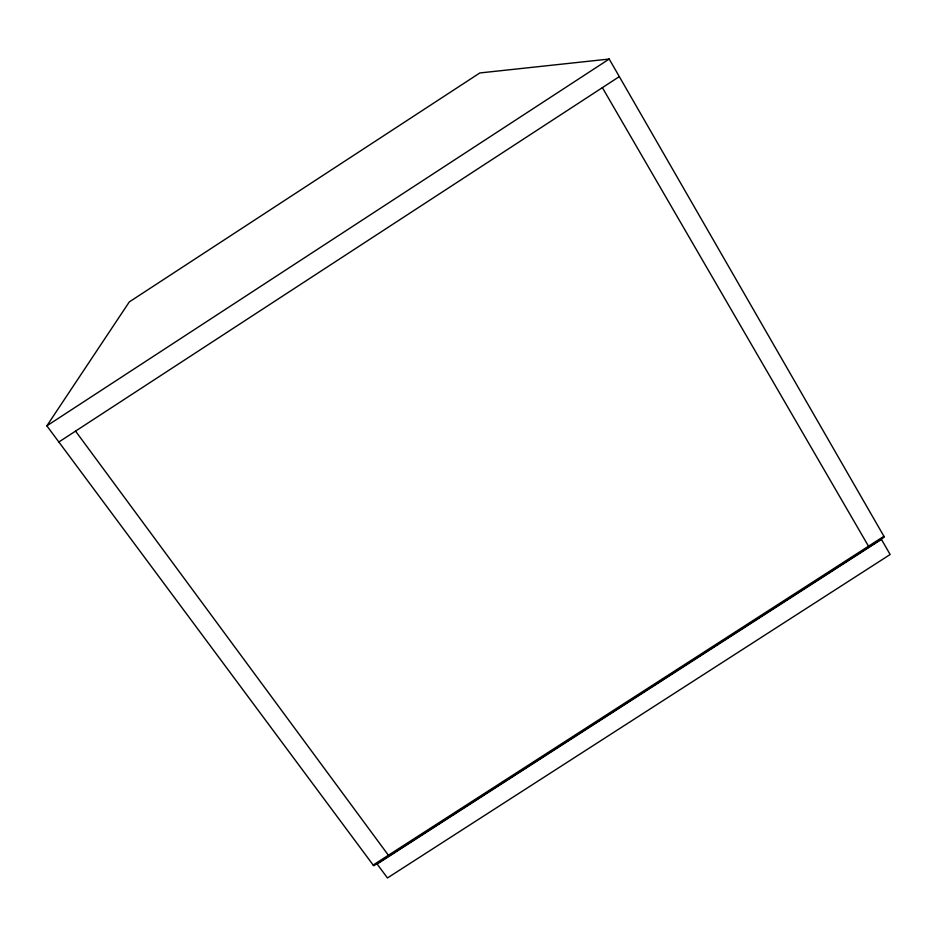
<?xml version="1.0" encoding="UTF-8"?>
<svg xmlns="http://www.w3.org/2000/svg" width="937" height="937" viewBox="0 0 937 937"><rect width="100%" height="100%" fill="white"/><g stroke="black" fill="none" stroke-linecap="round" stroke-linejoin="round"><path stroke-width="1.41" d="M46.85 425.843L129.294 301.913L479.826 72.957L609.202 59.043L884.376 537.077L373.722 865.788L46.85 425.843L609.202 59.043M58.855 441.995L619.31 76.611M373.172 865.05L883.919 536.28M75.546 431.114L388.937 855.985M602.374 87.645L868.962 546.997M881.436 539.396L377.119 864.019L387.45 877.957L890.15 554.505L881.436 539.396"/></g></svg>
